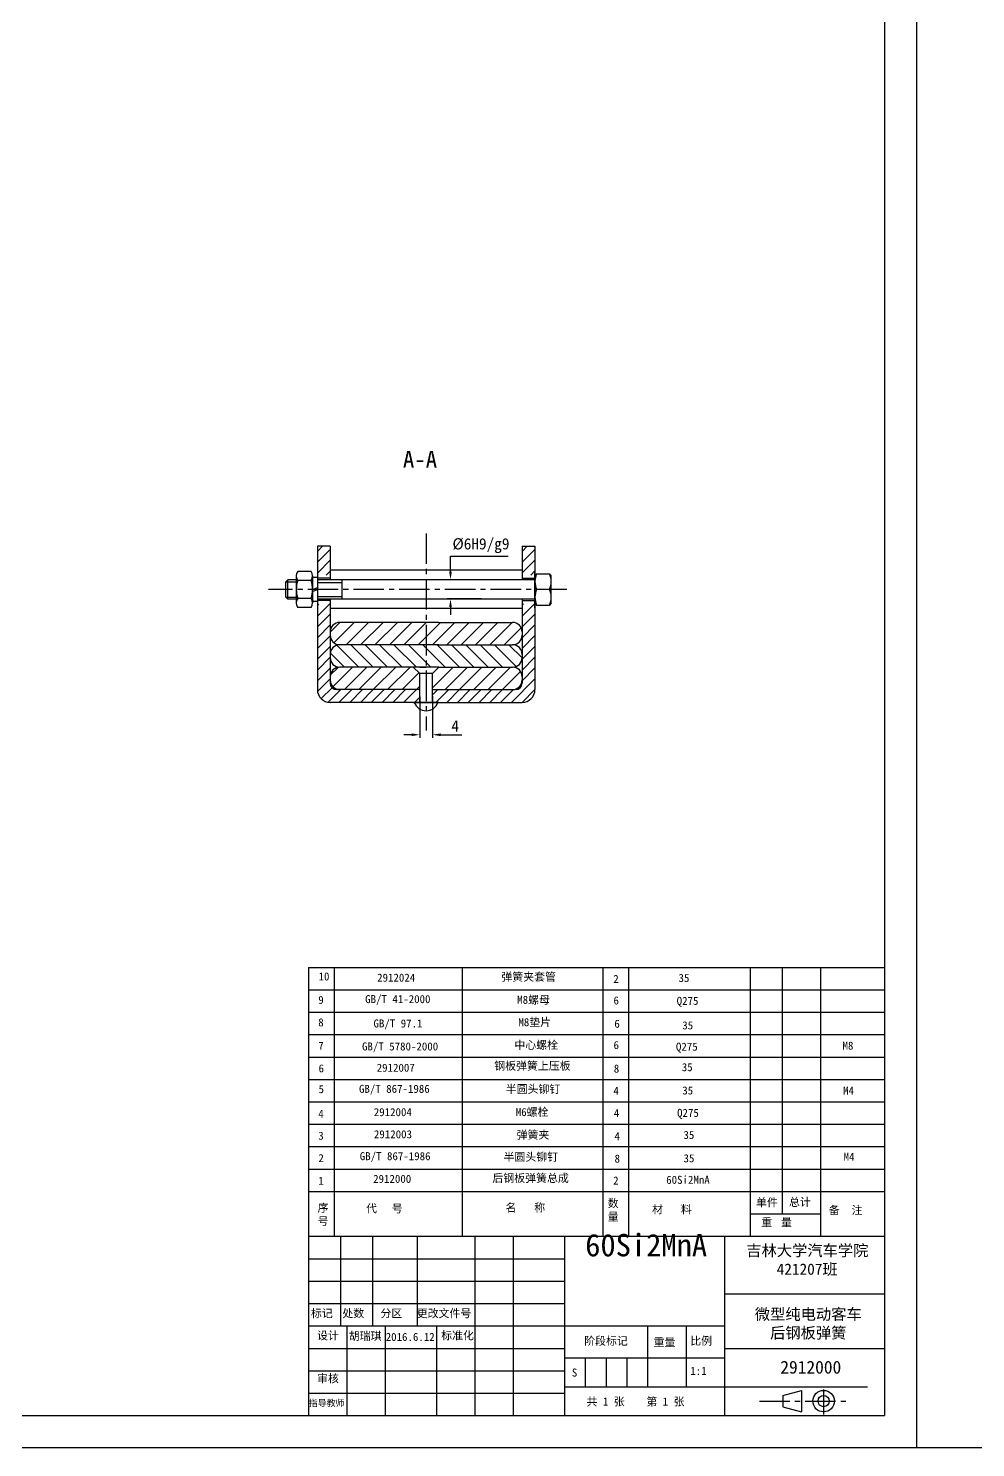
# Model space of a CAD drawing. Header units: millimetres. Extents: x -4667 to 8941, y -1665 to 5310.
# Drawn here: x -2293.4 to -1997.4, y 1432.9 to 1876.2 of the extents above; entities that cross this region are included whole.
import ezdxf

# ---------------------------------------------------------------- set-up
doc = ezdxf.new("R2010")
doc.units = ezdxf.units.MM
doc.linetypes.add('CENTER2', pattern=[28.575, 19.05, -3.175, 3.175, -3.175])
for name, color, linetype in [('尺寸', 4, 'CONTINUOUS'), ('尺寸标注', 3, 'CONTINUOUS'), ('文字', 3, 'CONTINUOUS'), ('点划线', 6, 'CENTER2'), ('细实线', 3, 'CONTINUOUS')]:
    doc.layers.add(name, color=color, linetype=linetype)
doc.layers.add('粗实线', color=2, linetype='CONTINUOUS', lineweight=30)
doc.styles.get("Standard").update_dxf_attribs({"font": '', "height": 3.5})
doc.styles.get('Standard').set_extended_font_data('SimSun')
doc.dimstyles.new('无偏差$0', dxfattribs={"dimtxt": 3.5, "dimasz": 2.5, "dimexe": 1, "dimexo": 0, "dimgap": 1, "dimtad": 1, "dimtoh": 1, "dimdec": 0, "dimzin": 0, "dimdsep": 46, "dimtxsty": 'Standard', "dimcen": 2.5, "dimclrd": 256, "dimadec": 0, "dimazin": 0, "dimtfac": 1, "dimtdec": 0, "dimtofl": 0, "dimtmove": 0, "dimatfit": 3, "dimfxl": 1, "dimtolj": 1, "dimtzin": 0, "dimarcsym": 0})

# ---------------------------------------------------------------- blocks, each defined once
blk = doc.blocks.new('*D249')
at = {"layer": '尺寸', "color": 0, "lineweight": -2, "ltscale": 0.5}
for p, q in [((-2171.1, 1667.5), (-2171.1, 1654.52)), ((-2167.1, 1667.61), (-2167.1, 1654.52))]:
    blk.add_line(p, q, dxfattribs=at)
at = {"layer": '尺寸', "lineweight": -2, "ltscale": 0.5}
for p, q in [((-2173.6, 1655.52), (-2176.1, 1655.52)), ((-2164.6, 1655.52), (-2157.96, 1655.52))]:
    blk.add_line(p, q, dxfattribs=at)
at = {"layer": '尺寸', "ltscale": 0.5}
for points in [[(-2173.6, 1655.94), (-2173.6, 1655.1), (-2171.1, 1655.52)], [(-2164.6, 1655.94), (-2164.6, 1655.1), (-2167.1, 1655.52)]]:
    blk.add_solid(points, dxfattribs=at)
at = {"layer": '尺寸', "color": 0, "ltscale": 0.5, "insert": (-2160.03, 1658.27), "char_height": 3.5, "attachment_point": 5}
blk.add_mtext('\\A1;4', dxfattribs=at)
blk = doc.blocks.new('*D338')
at = {"layer": '尺寸', "lineweight": -2, "ltscale": 0.5}
for p, q in [((-2161.49, 1706.44), (-2161.49, 1711.33)), ((-2161.49, 1711.33), (-2143.44, 1711.33)), ((-2161.49, 1695.44), (-2161.49, 1692.94))]:
    blk.add_line(p, q, dxfattribs=at)
at = {"layer": '尺寸', "color": 0, "lineweight": -2, "ltscale": 0.5}
for p, q in [((-2151.95, 1703.94), (-2162.49, 1703.94)), ((-2151.83, 1697.94), (-2162.49, 1697.94))]:
    blk.add_line(p, q, dxfattribs=at)
at = {"layer": '尺寸', "ltscale": 0.5}
for points in [[(-2161.91, 1706.44), (-2161.08, 1706.44), (-2161.49, 1703.94)], [(-2161.91, 1695.44), (-2161.08, 1695.44), (-2161.49, 1697.94)]]:
    blk.add_solid(points, dxfattribs=at)
at = {"layer": '尺寸', "color": 0, "ltscale": 0.5, "insert": (-2151.97, 1714.59), "char_height": 3.5, "attachment_point": 5}
blk.add_mtext('\\A1;%%c6H9/g9', dxfattribs=at)

msp = doc.modelspace()

# ---------------------------------------------------------------- hatches: boundary and pattern name
at = {"layer": '细实线', "ltscale": 0.5}
h = msp.add_hatch(dxfattribs=at)
h.set_pattern_fill('ANSI31', color=256, scale=0.75, style=0)
h.set_pattern_definition([(45, (-2203.095, 1665.6292), (-1.6838, 1.6838), [])])
h.paths.add_polyline_path([(-2135.1, 1696.42), (-2139.1, 1696.42), (-2139.1, 1683.63), (-2139.1, 1676.63), (-2139.1, 1672.63, -0.414214), (-2142.1, 1669.63), (-2167.1, 1669.63), (-2167.1, 1665.63), (-2165.4, 1665.63), (-2139.1, 1665.63, 0.414214), (-2135.1, 1669.63)])
h.paths.add_polyline_path([(-2171.1, 1665.63), (-2171.1, 1669.63), (-2196.1, 1669.63), (-2197.1, 1669.63, -0.414214), (-2199.1, 1671.63), (-2199.1, 1676.63), (-2199.1, 1683.63), (-2199.1, 1696.42), (-2203.1, 1696.42), (-2203.1, 1695.92), (-2203.1, 1669.63, 0.414214), (-2199.1, 1665.63)])
h.paths.add_polyline_path([(-2199.1, 1714.39), (-2203.1, 1714.39), (-2203.1, 1705.42), (-2199.1, 1705.42)])
h.paths.add_polyline_path([(-2139.1, 1705.42), (-2135.1, 1705.42), (-2135.1, 1714.39), (-2139.1, 1714.39)])
h = msp.add_hatch(dxfattribs=at)
h.set_pattern_fill('ANSI31', color=256, style=0)
h.set_pattern_definition([(45, (-2199.095, 1669.6292), (-2.24506, 2.24506), [])])
h.paths.add_polyline_path([(-2196.1, 1690.63, 0.414214), (-2199.1, 1687.63), (-2199.1, 1686.63, 0.414214), (-2196.1, 1683.63), (-2169.1, 1683.63), (-2169.1, 1690.63)])
h.paths.add_polyline_path([(-2165.1, 1690.63), (-2169.1, 1690.63), (-2169.1, 1683.63), (-2165.1, 1683.63), (-2142.1, 1683.63, 0.414214), (-2139.1, 1686.63), (-2139.1, 1687.63, 0.414214), (-2142.1, 1690.63)])
h.paths.add_polyline_path([(-2165.1, 1676.63), (-2167.1, 1674.63), (-2167.1, 1669.63), (-2142.1, 1669.63, 0.414214), (-2139.1, 1672.63), (-2139.1, 1673.63, 0.414214), (-2142.1, 1676.63)])
h.paths.add_polyline_path([(-2196.1, 1676.63, 0.414214), (-2199.1, 1673.63), (-2199.1, 1672.63, 0.414214), (-2196.1, 1669.63), (-2171.1, 1669.63), (-2171.1, 1674.63), (-2173.15, 1676.63)])
h = msp.add_hatch(dxfattribs=at)
h.set_pattern_fill('ANSI31', color=256, angle=90, style=0)
h.set_pattern_definition([(135, (-2199.095, 1676.6292), (-2.24506, -2.24506), [])])
h.paths.add_polyline_path([(-2169.1, 1676.63), (-2169.1, 1683.63), (-2196.1, 1683.63, 0.414214), (-2199.1, 1680.63), (-2199.1, 1679.63, 0.414214), (-2196.1, 1676.63)])
h.paths.add_polyline_path([(-2142.1, 1676.63, 0.414214), (-2139.1, 1679.63), (-2139.1, 1680.63, 0.414214), (-2142.1, 1683.63), (-2165.1, 1683.63), (-2169.1, 1683.63), (-2169.1, 1676.63), (-2167.1, 1676.63), (-2165.1, 1676.63)])

# ---------------------------------------------------------------- linework, layer by layer
at = {"layer": '点划线', "ltscale": 0.5}
for p, q in [((-2169.1, 1718.42), (-2169.1, 1656.9)), ((-2125.14, 1700.92), (-2218.37, 1700.92)), ((-2044.89, 1451.06), (-2044.89, 1443.26)), ((-2064.95, 1447.39), (-2037.53, 1447.39))]:
    msp.add_line(p, q, dxfattribs=at)
at = {"layer": '粗实线'}
for p, q in [((-2025.88, 2263.87), (-2025.88, 1442.87)), ((-2139.1, 1706.92), (-2199.1, 1706.92)), ((-2212.91, 1703.32), (-2212.31, 1703.92)), ((-2212.91, 1698.52), (-2212.91, 1703.32)), ((-2212.31, 1697.92), (-2212.31, 1703.92)), ((-2209.7, 1703.92), (-2212.31, 1703.92)), ((-2199.1, 1704.42), (-2203.1, 1704.42)), ((-2135.1, 1703.92), (-2203.1, 1703.92)), ((-2195.38, 1697.92), (-2195.38, 1703.92)), ((-2139.1, 1704.42), (-2135.1, 1704.42)), ((-2212.31, 1697.92), (-2212.91, 1698.52)), ((-2209.7, 1697.92), (-2212.31, 1697.92)), ((-2135.06, 1697.92), (-2203.1, 1697.92)), ((-2199.1, 1697.42), (-2203.1, 1697.42)), ((-2139.1, 1694.92), (-2199.1, 1694.92)), ((-2139.1, 1697.42), (-2135.1, 1697.42)), ((-2205.88, 1582.87), (-2205.88, 1498.87)), ((-2205.88, 1582.87), (-2025.88, 1582.87)), ((-2197.88, 1582.87), (-2197.88, 1498.87)), ((-2157.88, 1582.87), (-2157.88, 1498.87)), ((-2113.88, 1582.87), (-2113.88, 1498.87)), ((-2105.88, 1582.87), (-2105.88, 1498.87)), ((-2067.88, 1582.87), (-2067.88, 1498.87)), ((-2057.88, 1582.87), (-2057.88, 1505.87)), ((-2045.88, 1582.87), (-2045.88, 1498.87)), ((-2025.88, 1555.06), (-2025.88, 1498.87)), ((-2205.88, 1512.87), (-2025.88, 1512.87)), ((-2067.88, 1505.87), (-2045.88, 1505.87)), ((-2205.88, 1498.87), (-2205.88, 1442.87)), ((-2205.88, 1498.87), (-2025.88, 1498.87)), ((-2195.88, 1498.87), (-2195.88, 1470.87)), ((-2185.88, 1498.87), (-2185.88, 1470.87)), ((-2171.96, 1498.87), (-2171.96, 1470.87)), ((-2153.88, 1498.87), (-2153.88, 1470.87)), ((-2141.88, 1498.87), (-2141.88, 1442.87)), ((-2125.88, 1498.87), (-2125.88, 1442.87)), ((-2075.88, 1498.87), (-2075.88, 1442.87)), ((-2025.88, 1498.87), (-2025.88, 1442.87)), ((-2075.88, 1480.87), (-2025.88, 1480.87)), ((-2205.88, 1477.87), (-2125.88, 1477.87)), ((-2205.88, 1470.87), (-2075.88, 1470.87)), ((-2193.88, 1470.87), (-2193.88, 1442.87)), ((-2181.88, 1470.87), (-2181.88, 1442.87)), ((-2165.88, 1470.87), (-2165.88, 1442.87)), ((-2153.88, 1470.87), (-2153.88, 1442.87)), ((-2099.88, 1470.87), (-2099.88, 1451.87)), ((-2087.88, 1470.87), (-2087.88, 1451.87)), ((-2205.88, 1463.87), (-2125.88, 1463.87)), ((-2125.88, 1460.87), (-2075.88, 1460.87)), ((-2125.88, 1451.87), (-2075.88, 1451.87)), ((-3756.88, 1442.87), (-2025.88, 1442.87))]:
    msp.add_line(p, q, dxfattribs=at)
at = {"layer": '粗实线', "ltscale": 0.5}
for p, q in [((-2203.1, 1714.39), (-2203.1, 1669.63)), ((-2199.1, 1714.39), (-2203.1, 1714.39)), ((-2199.1, 1714.39), (-2199.1, 1703.92)), ((-2139.1, 1714.39), (-2139.1, 1703.92)), ((-2139.1, 1714.39), (-2135.1, 1714.39)), ((-2135.1, 1714.39), (-2135.1, 1669.63)), ((-2135.1, 1695.17), (-2135.1, 1706.67)), ((-2209.7, 1705.14), (-2209.7, 1696.7)), ((-2205.08, 1706.55), (-2209.21, 1706.55)), ((-2205.08, 1703.74), (-2209.21, 1703.74)), ((-2204.6, 1705.14), (-2204.6, 1696.7)), ((-2204.6, 1704.67), (-2204.6, 1697.17)), ((-2203.1, 1704.67), (-2204.6, 1704.67)), ((-2204.6, 1702.9), (-2204.6, 1702.9)), ((-2203.1, 1705.92), (-2203.1, 1695.92)), ((-2134.61, 1705.8), (-2135.1, 1705.24)), ((-2134.61, 1705.8), (-2130.51, 1705.8)), ((-2130.51, 1705.8), (-2130.03, 1705.24)), ((-2130.03, 1696.61), (-2130.03, 1705.24)), ((-2205.08, 1698.11), (-2209.21, 1698.11)), ((-2204.6, 1700.92), (-2203.1, 1701.54)), ((-2204.6, 1700.3), (-2203.1, 1700.92)), ((-2199.1, 1697.92), (-2199.1, 1683.63)), ((-2139.1, 1697.92), (-2139.1, 1683.63)), ((-2130.51, 1700.92), (-2134.61, 1700.92)), ((-2205.08, 1695.29), (-2209.21, 1695.29)), ((-2203.1, 1697.17), (-2204.6, 1697.17)), ((-2135.1, 1696.61), (-2134.61, 1696.05)), ((-2134.61, 1696.05), (-2130.51, 1696.05)), ((-2130.03, 1696.61), (-2130.51, 1696.05)), ((-2165.1, 1690.63), (-2196.1, 1690.63)), ((-2165.1, 1690.63), (-2142.1, 1690.63)), ((-2199.1, 1687.63), (-2199.1, 1686.63)), ((-2139.1, 1687.63), (-2139.1, 1686.63)), ((-2199.1, 1683.63), (-2199.1, 1676.63)), ((-2199.1, 1680.63), (-2199.1, 1679.63)), ((-2165.1, 1683.63), (-2196.1, 1683.63)), ((-2165.1, 1683.63), (-2142.1, 1683.63)), ((-2139.1, 1683.63), (-2139.1, 1676.63)), ((-2139.1, 1680.63), (-2139.1, 1679.63)), ((-2199.1, 1676.63), (-2199.1, 1671.63)), ((-2165.1, 1676.63), (-2196.1, 1676.63)), ((-2173.15, 1676.63), (-2171.1, 1674.63)), ((-2171.1, 1676.63), (-2169.1, 1676.63)), ((-2167.1, 1676.63), (-2169.1, 1676.63)), ((-2167.1, 1674.63), (-2165.1, 1676.63)), ((-2165.1, 1676.63), (-2142.1, 1676.63)), ((-2139.1, 1676.63), (-2139.1, 1671.63)), ((-2199.1, 1673.63), (-2199.1, 1672.63)), ((-2171.1, 1665.63), (-2171.1, 1674.63)), ((-2167.1, 1674.63), (-2171.1, 1674.63)), ((-2167.1, 1665.63), (-2167.1, 1674.63)), ((-2139.1, 1673.63), (-2139.1, 1672.63)), ((-2196.1, 1669.63), (-2197.1, 1669.63)), ((-2171.15, 1669.63), (-2196.1, 1669.63)), ((-2167.05, 1669.63), (-2142.1, 1669.63)), ((-2165.1, 1665.63), (-2199.1, 1665.63)), ((-2173.1, 1665.63), (-2139.1, 1665.63)), ((-2171.1, 1665.63), (-2172.8, 1665.63)), ((-2169.1, 1665.63), (-2171.1, 1665.63)), ((-2169.1, 1665.63), (-2167.1, 1665.63)), ((-2167.1, 1665.63), (-2165.4, 1665.63)), ((-2075.88, 1463.87), (-2025.88, 1463.87)), ((-2057.62, 1449.14), (-2051.81, 1450.75)), ((-2051.81, 1450.75), (-2051.81, 1444.03)), ((-2057.62, 1449.14), (-2057.62, 1445.64)), ((-2057.62, 1445.64), (-2051.81, 1444.03)), ((-2075.88, 1442.87), (-2025.88, 1442.87))]:
    msp.add_line(p, q, dxfattribs=at)
for radius in [3.36, 1.75]:
    msp.add_circle((-2044.89, 1447.39), radius, dxfattribs=at)
for centre, radius, start, end in [((-2207.42, 1705.14), 2.27, 141.7868, 218.2132), ((-2201.33, 1700.92), 8.37, 160.3471, 199.6529), ((-2206.87, 1705.14), 2.27, 321.7868, 38.2132), ((-2212.96, 1700.92), 8.37, 340.3471, 19.6529), ((-2128.76, 1703.36), 6.34, 157.3801, 202.6199), ((-2136.36, 1703.36), 6.34, 337.3801, 22.6199), ((-2207.42, 1696.7), 2.27, 141.7868, 218.2132), ((-2206.87, 1696.7), 2.27, 321.7868, 38.2132), ((-2128.76, 1698.48), 6.34, 157.3801, 202.6199), ((-2136.36, 1698.48), 6.34, 337.3801, 22.6199), ((-2196.1, 1687.63), 3, 90, 180), ((-2142.1, 1687.63), 3, 0, 90), ((-2196.1, 1686.63), 3, 180, 270), ((-2142.1, 1686.63), 3, 270, 0), ((-2196.1, 1680.63), 3, 90, 180), ((-2142.1, 1680.63), 3, 0, 90), ((-2196.1, 1679.63), 3, 180, 270), ((-2196.1, 1673.63), 3, 90, 180), ((-2142.1, 1679.63), 3, 270, 0), ((-2142.1, 1673.63), 3, 0, 90), ((-2196.1, 1672.63), 3, 180, 270), ((-2197.1, 1671.63), 2, 180, 270), ((-2142.1, 1672.63), 3, 270, 0), ((-2141.1, 1671.63), 2, 270, 0), ((-2199.1, 1669.63), 4, 180, 270), ((-2139.1, 1669.63), 4, 270, 0), ((-2169.1, 1666.96), 3.93, 199.8084, 340.1916)]:
    msp.add_arc(centre, radius, start, end, dxfattribs=at)
at = {"layer": '细实线'}
for p, q in [((-2015.88, 2273.87), (-2015.88, 1432.87)), ((-2015.88, 2273.87), (-2015.88, 1432.87)), ((-2015.88, 2273.87), (-2015.88, 1432.87)), ((-2015.88, 2273.87), (-2015.88, 1432.87)), ((-2015.88, 2273.87), (-2015.88, 1432.87)), ((-2212.91, 1703.32), (-2209.7, 1703.32)), ((-2203.1, 1703.12), (-2195.38, 1703.12)), ((-2212.91, 1698.52), (-2209.7, 1698.52)), ((-2203.1, 1698.72), (-2195.38, 1698.72)), ((-2205.88, 1575.87), (-2025.88, 1575.87)), ((-2205.88, 1568.87), (-2025.88, 1568.87)), ((-2205.88, 1561.87), (-2025.88, 1561.87)), ((-2205.88, 1554.87), (-2025.88, 1554.87)), ((-2205.88, 1547.87), (-2025.88, 1547.87)), ((-2205.88, 1540.87), (-2025.88, 1540.87)), ((-2205.88, 1533.87), (-2025.88, 1533.87)), ((-2205.88, 1526.87), (-2025.88, 1526.87)), ((-2205.88, 1519.87), (-2025.88, 1519.87)), ((-2205.88, 1512.87), (-2025.88, 1512.87)), ((-2205.88, 1491.87), (-2125.88, 1491.87)), ((-2205.88, 1484.87), (-2125.88, 1484.87)), ((-2119.38, 1460.87), (-2119.38, 1451.87)), ((-2112.88, 1460.87), (-2112.88, 1451.87)), ((-2106.38, 1460.87), (-2106.38, 1451.87)), ((-2205.88, 1456.87), (-2125.88, 1456.87)), ((-2205.88, 1449.87), (-2125.88, 1449.87)), ((-3781.88, 1432.87), (-2015.88, 1432.87)), ((-2015.88, 1432.87), (-249.88, 1432.87))]:
    msp.add_line(p, q, dxfattribs=at)
at = {"layer": '细实线', "ltscale": 0.5}
msp.add_line((-2075.88, 1451.87), (-2031.14, 1451.87), dxfattribs=at)

# ---------------------------------------------------------------- texts
at = {"layer": '尺寸标注', "attachment_point": 1}
for s, insert, char_height, width in [('10', (-2202.73, 1581.28), 2.5, 14.11), ('{\\fSimSun|b0|i0|c134|p54;2912024}', (-2184.42, 1580.91), 2.5, 39.018), ('{\\fSimSun|b0|i0|c134|p54;弹簧夹套管}', (-2145.59, 1581.16), 2.5, 39.018), ('2', (-2110.61, 1580.51), 2.5, 2.43), ('{\\fSimSun|b0|i0|c134|p54;35}', (-2090.23, 1580.81), 2.5, 14.1495), ('9', (-2202.82, 1573.95), 2.5, 11.2911), ('{\\fSimSun|b0|i0|c134|p54;GB/T 41-2000}', (-2188.16, 1574.21), 2.5, 39.018), ('{\\fSimSun|b0|i0|c134|p54;M8螺母}', (-2140.64, 1573.99), 2.5, 39.018), ('6', (-2110.55, 1573.79), 2.5, 1.9323), ('{\\fSimSun|b0|i0|c134|p54;Q275}', (-2090.81, 1573.66), 2.5, 14.1495), ('8', (-2202.82, 1566.94), 2.5, 16.3864), ('{\\fSimSun|b0|i0|c134|p54;GB/T 97.1}', (-2185.56, 1566.6), 2.5, 39.018), ('{\\fSimSun|b0|i0|c134|p54;M8垫片}', (-2140.27, 1567), 2.5, 39.018), ('6', (-2110.28, 1566.5), 2.5, 1.9323), ('{\\fSimSun|b0|i0|c134|p54;35}', (-2089.05, 1566), 2.5, 14.1495), ('7', (-2202.82, 1559.62), 2.5, 2.2763), ('{\\fSimSun|b0|i0|c134|p54;GB/T 5780-2000}', (-2189.15, 1559.42), 2.5, 39.018), ('{\\fSimSun|b0|i0|c134|p54;中心螺栓}', (-2141.53, 1559.88), 2.5, 39.018), ('6', (-2110.54, 1559.86), 2.5, 19.0704), ('{\\fSimSun|b0|i0|c134|p54;Q275}', (-2091.04, 1559.35), 2.5, 14.1495), ('6', (-2202.73, 1552.57), 2.5, 12.5423), ('{\\fSimSun|b0|i0|c134|p54;2912007}', (-2184.56, 1552.78), 2.5, 39.018), ('{\\fSimSun|b0|i0|c134|p54;钢板弹簧上压板}', (-2147.82, 1553.36), 2.5, 39.018), ('8', (-2110.46, 1552.5), 2.5, 1.5327), ('{\\fSimSun|b0|i0|c134|p54;35}', (-2089.21, 1552.94), 2.5, 14.1495), ('5', (-2202.73, 1546.09), 2.5, 6.6631), ('{\\fSimSun|b0|i0|c134|p54;GB/T 867-1986}', (-2190.09, 1546.18), 2.5, 39.018), ('{\\fSimSun|b0|i0|c134|p54;半圆头铆钉}', (-2144.23, 1546.1), 2.5, 39.018), ('4', (-2110.58, 1545.58), 2.5, 2.43), ('{\\fSimSun|b0|i0|c134|p54;35}', (-2089.05, 1545.67), 2.5, 14.1495), ('4', (-2202.82, 1538.37), 2.5, 11.6225), ('{\\fSimSun|b0|i0|c134|p54;2912004}', (-2185.47, 1538.9), 2.5, 39.018), ('{\\fSimSun|b0|i0|c134|p54;M6螺栓}', (-2141.09, 1538.93), 2.5, 39.018), ('4', (-2110.45, 1538.63), 2.5, 2.626), ('{\\fSimSun|b0|i0|c134|p54;Q275}', (-2090.68, 1538.67), 2.5, 14.1495), ('3', (-2202.82, 1531.53), 2.5, 19.4618), ('{\\fSimSun|b0|i0|c134|p54;2912003}', (-2185.43, 1531.99), 2.5, 14.1495), ('4', (-2110.24, 1531.39), 2.5, 1.9323), ('{\\fSimSun|b0|i0|c134|p54;35}', (-2088.69, 1531.77), 2.5, 14.1495), ('{\\fSimSun|b0|i0|c134|p54;GB/T 867-1986}', (-2189.84, 1525.15), 2.5, 39.018), ('{\\fSimSun|b0|i0|c134|p54;半圆头铆钉}', (-2144.91, 1524.91), 2.5, 39.018), ('2', (-2202.79, 1524.55), 2.5, 4.1644), ('8', (-2110.22, 1524.39), 2.5, 1.5327), ('{\\fSimSun|b0|i0|c134|p54;35}', (-2088.67, 1524.49), 2.5, 14.1495), ('1', (-2202.82, 1517.46), 2.5, 2.4237), ('{\\fSimSun|b0|i0|c134|p54;2912000}', (-2185.67, 1518.07), 2.5, 14.1495), ('{\\fSimSun|b0|i0|c134|p54;后钢板弹簧总成}', (-2148.4, 1518.3), 2.5, 39.018), ('2', (-2110.67, 1517.53), 2.5, 2.43), ('{\\fSimSun|b0|i0|c134|p54;60Si2MnA}', (-2094.08, 1517.76), 2.5, 14.1495), ('{\\fSimSun|b0|i0|c134|p54;2912000}', (-2058.42, 1459.98), 4, 14.1495), ('S', (-2123.58, 1457.56), 2.5, 2.4237)]:
    msp.add_mtext(s, dxfattribs=dict(at, insert=insert, char_height=char_height, width=width))
at = {"layer": '文字', "attachment_point": 1}
for s, insert, char_height, width in [('{\\fￋￎￌ￥|b0|i0|c134|p2;序号}', (-2203.02, 1509), 2.5, 4.7075), ('{\\fￋￎￌ￥|b0|i0|c134|p2;代     号}', (-2187.89, 1508.81), 2.5, 21.1119), ('{\\fￋￎￌ￥|b0|i0|c134|p2;名      称}', (-2144.31, 1509.08), 2.5, 21.6532), ('{\\fￋￎￌ￥|b0|i0|c134|p2;数量}', (-2112.37, 1510.44), 2.5, 5.4133), ('{\\fￋￎￌ￥|b0|i0|c134|p2;材      料}', (-2098.48, 1508.54), 2.5, 31.3972), ('{\\fￋￎￌ￥|b0|i0|c134|p2;单件}', (-2066, 1510.71), 2.5, 9.2026), ('{\\fￋￎￌ￥|b0|i0|c134|p2;总计}', (-2055.72, 1510.8), 2.5, 8.932), ('{\\fￋￎￌ￥|b0|i0|c134|p2;备    注}', (-2043.27, 1508.27), 2.5, 18.6759), ('{\\fￋￎￌ￥|b0|i0|c134|p2;重   量}', (-2064.38, 1504.49), 2.5, 15.1572), ('{\\fSimSun|b0|i0|c134|p2;\\H1.4x;吉林大学汽车学院\\P    421207班}', (-2069.07, 1496.2), 2.5, 40.7157), ('{\\fￋￎￌ￥|b0|i0|c134|p2;标记}', (-2205.12, 1476.06), 2.5, 8.6973), ('{\\fￋￎￌ￥|b0|i0|c134|p2;处数}', (-2195.29, 1476.06), 2.5, 8.6973), ('{\\fￋￎￌ￥|b0|i0|c134|p2;分区}', (-2183.38, 1476.06), 2.5, 8.6973), ('{\\fￋￎￌ￥|b0|i0|c134|p2;更改文件号}', (-2172.03, 1476.06), 2.5, 19.0962), ('{\\fￋￎￌ￥|b0|i0|c134|p2;设计}', (-2203.19, 1469.12), 2.5, 9.7637), ('{\\fￋￎￌ￥|b0|i0|c134|p2;标准化 }', (-2164.4, 1469.14), 2.5, 15.0266), ('阶段标记', (-2119.71, 1467.45), 2.5, 15.9181), ('{\\fￋￎￌ￥|b0|i0|c134|p2;重量}', (-2098.02, 1467.03), 2.5, 10.4857), ('{\\fￋￎￌ￥|b0|i0|c134|p2;比例}', (-2086.56, 1467.46), 2.5, 9.1843), ('{\\fￋￎￌ￥|b0|i0|c134|p2;审核}', (-2203.19, 1455.7), 2.5, 9.7637), ('1:1', (-2086.56, 1458.08), 2.5, 9.1843), ('{\\fￋￎￌ￥|b0|i0|c134|p2;指导教师}', (-2205.79, 1447.78), 2, 11.2021), ('共 1 张    第 1 张', (-2118.99, 1448.49), 2.5, 37.1411)]:
    msp.add_mtext(s, dxfattribs=dict(at, insert=insert, char_height=char_height, width=width))
at = {"layer": '细实线', "ltscale": 0.5, "insert": (-2176.36, 1744.2), "char_height": 5.232, "attachment_point": 1}
msp.add_mtext_dynamic_manual_height_columns('A-A', width=62.7273, gutter_width=17.5, heights=[0], dxfattribs=at).dxf.set("width", 93.7711)
at = {"layer": '细实线', "ltscale": 0.5, "char_height": 2.5, "attachment_point": 1}
for s, width, insert in [('M8 ', 16.1066, (-2038.98, 1559.67)), ('M4', 16.1066, (-2038.79, 1545.63)), ('{\\fSimSun|b0|i0|c134|p54;\\C256;弹簧夹}', 26.2716, (-2140.81, 1531.83)), ('M4 ', 16.1066, (-2038.63, 1524.95))]:
    msp.add_mtext_dynamic_manual_height_columns(s, width=width, gutter_width=17.5, heights=[0], dxfattribs=dict(at, insert=insert))
at = {"layer": '细实线', "attachment_point": 1}
for s, insert, char_height, width in [('     60Si2MnA', (-2119.39, 1499.61), 7, 52.7719), ('  微型纯电动客车\\P    后钢板弹簧', (-2071.15, 1476.3), 3.5, 52.7719), ('胡瑞琪{\\fￋￎￌﾣﾤ|b0|i0|c134|p2; }', (-2193.28, 1468.97), 2.5, 15.0266), ('2016.6.12{\\fￋￎￌﾣﾤ|b0|i0|c134|p2; }', (-2181.74, 1468.69), 2.5, 15.0266)]:
    msp.add_mtext(s, dxfattribs=dict(at, insert=insert, char_height=char_height, width=width))

# ---------------------------------------------------------------- dimensions: what is measured, and where the dimension line sits
at = {"layer": '尺寸', "ltscale": 0.5}
dim = msp.add_linear_dim(base=(-2161.49, 1697.94), p1=(-2151.95, 1703.94), p2=(-2151.83, 1697.94), angle=90, text='%%c6H9/g9', dimstyle='无偏差$0', dxfattribs=at)
dim.commit()
dim.dimension.update_dxf_attribs({"geometry": '*D338', "text_midpoint": (-2151.97, 1711.33), "dimtype": 160})
dim = msp.add_linear_dim(base=(-2167.1, 1655.52), p1=(-2171.1, 1667.5), p2=(-2167.1, 1667.61), dimstyle='无偏差$0', dxfattribs=at)
dim.commit()
dim.dimension.update_dxf_attribs({"geometry": '*D249', "text_midpoint": (-2160.03, 1658.27)})

doc.saveas('drawing.dxf')
